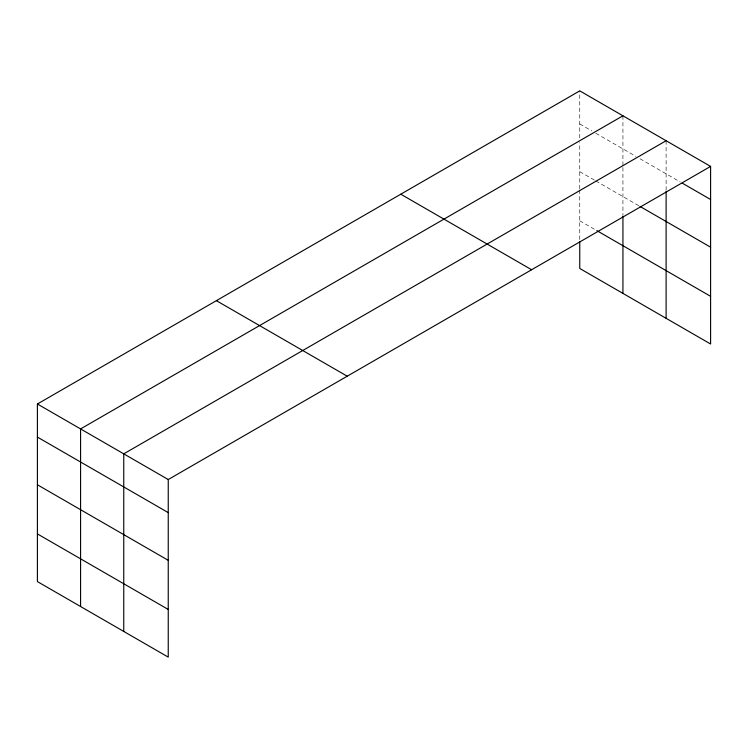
<?xml version="1.0" encoding="UTF-8"?>
<svg xmlns="http://www.w3.org/2000/svg" width="748" height="748" viewBox="0 0 748 748"><rect width="100%" height="100%" fill="white"/><g stroke="black" fill="none" stroke-linecap="round" stroke-linejoin="round"><path stroke-width="0.56" stroke-dasharray="3.74 2.81" d="M579.756 188.786L579.756 142.569M579.756 137.912L579.756 90.873M579.756 123.962L591.799 130.919M595.819 133.238L635.987 156.426M640.008 158.744L680.269 181.988M579.756 171.647L594.819 180.343M595.819 180.923L638.998 205.85M579.756 220.772L595.819 230.047M666.113 140.727L666.113 190.104M622.934 115.8L622.934 166.337M622.934 167.496L622.934 214.854M579.756 189.927L579.756 240.547"/><path stroke-width="1.12" d="M710.6 166.411L579.756 90.873L37.4 403.995L37.4 581.589L168.244 657.127L168.244 479.533L710.6 166.411L710.6 344.005L579.756 268.467L579.756 241.707M622.934 115.8L80.578 428.922L80.578 606.516M666.113 140.727L123.757 453.849L123.757 631.443M682.288 183.157L710.6 199.501M640.008 206.429L710.6 247.186M596.82 230.627L710.6 296.32M400.778 194.2L531.622 269.748M216.378 300.659L347.222 376.207M37.4 403.995L168.244 479.533M37.4 437.084L168.244 512.623M37.4 484.769L168.244 560.317M37.4 533.904L168.244 609.442M666.113 191.264L666.113 318.321M622.934 215.994L622.934 293.394"/></g></svg>
